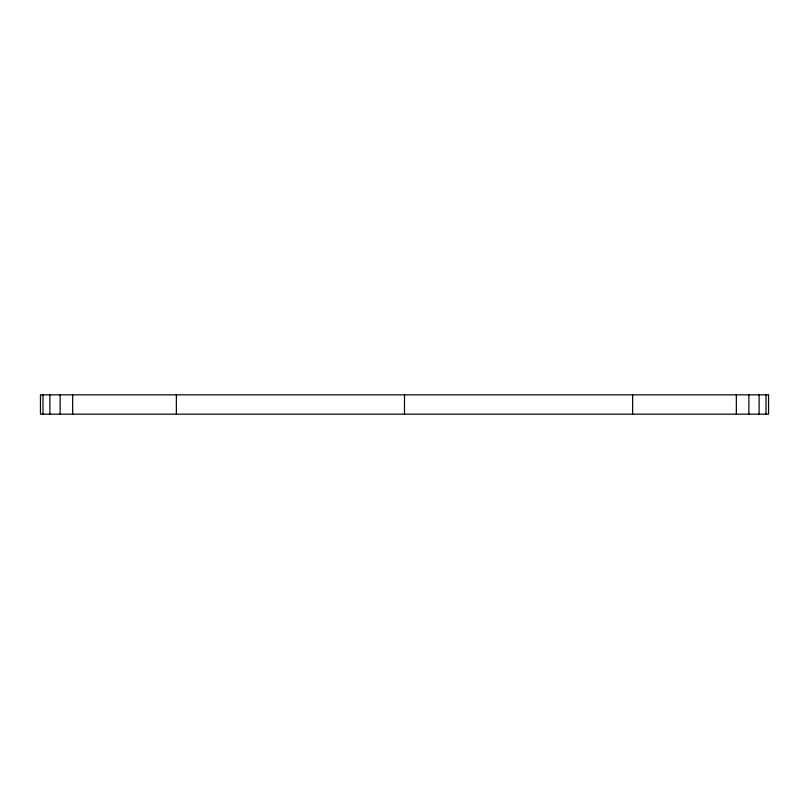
<?xml version="1.0" encoding="UTF-8"?>
<svg xmlns="http://www.w3.org/2000/svg" width="809" height="809" viewBox="0 0 809 809"><rect width="100%" height="100%" fill="white"/><g stroke="black" fill="none" stroke-linecap="round" stroke-linejoin="round"><path stroke-width="1.21" d="M766.022 394.832L766.022 414.168M759.115 394.832L759.115 414.168M748.871 394.832L748.871 414.168M736.332 394.832L736.332 414.168M632.638 394.832L632.638 414.168M404.5 394.832L404.5 414.168M176.362 394.832L176.362 414.168M72.668 394.832L72.668 414.168M60.129 394.832L60.129 414.168M49.885 394.832L49.885 414.168M42.978 394.832L42.978 414.168M768.55 394.832L40.45 394.832L40.45 414.168L768.55 414.168L768.55 394.832"/></g></svg>
